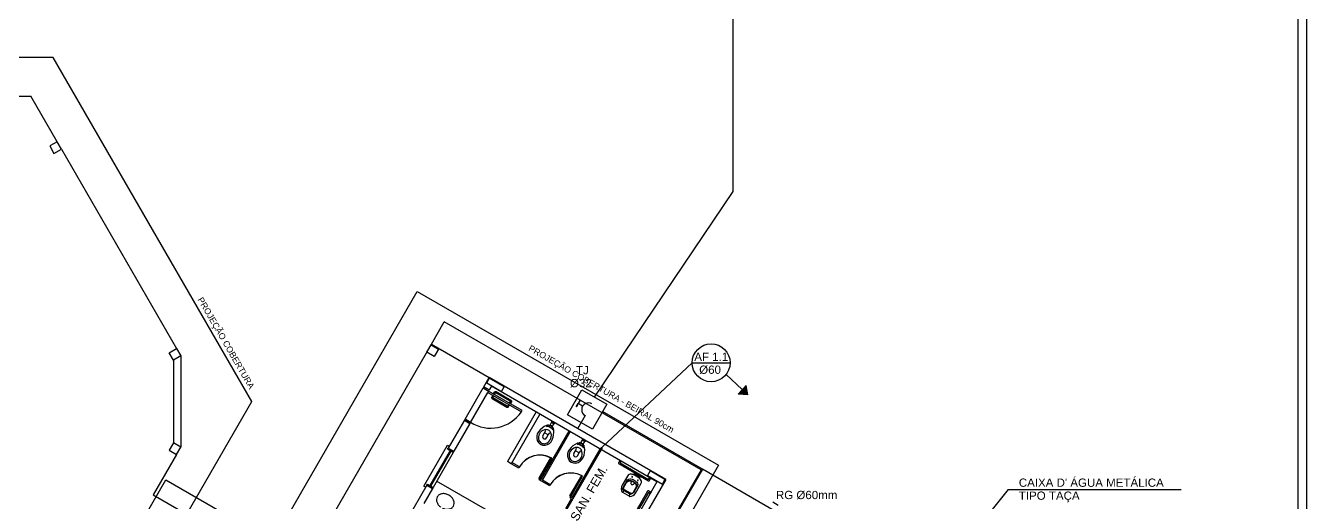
# Model space of a CAD drawing. Extents: x 354 to 566, y 99 to 173.
# Drawn here: x 452.73 to 482.55, y 132.71 to 143.82 of the extents above; entities that cross this region are included whole.
import ezdxf

# ---------------------------------------------------------------- set-up
doc = ezdxf.new("R2010")
doc.units = 0
doc.header["$MEASUREMENT"] = 0
doc.set_wipeout_variables(frame=1)
doc.linetypes.add('HIDDEN', pattern=[9.525, 6.35, -3.175])
doc.linetypes.add('TRACEJADO_G', pattern=[0.375, 0.25, -0.125])
for name, color, linetype in [('A-JANEL', 3, 'CONTINUOUS'), ('A-MURO', 2, 'CONTINUOUS'), ('A-PARED', 5, 'CONTINUOUS'), ('A-PAREDE', 5, 'CONTINUOUS'), ('A-PILAR', 6, 'CONTINUOUS'), ('A-PISOS-CTEL', 2, 'TRACEJADO_G'), ('A-PISOS-NIVEL', 1, 'CONTINUOUS'), ('A-PROJCOBERTURA', 7, 'HIDDEN'), ('A-WC', 1, 'CONTINUOUS'), ('A-WCCOZ', 7, 'CONTINUOUS'), ('ARQ-ALV-CORTE', 5, 'CONTINUOUS'), ('ARQ-ALV-VISTA2', 2, 'CONTINUOUS'), ('ARQ-BNC-VISTA', 1, 'CONTINUOUS'), ('ARQ-ESQ-CORTE', 3, 'CONTINUOUS'), ('ARQ-ESQ-VISTA1', 2, 'CONTINUOUS'), ('ARQ-ESQ-VISTA2', 1, 'CONTINUOUS'), ('ARQ-TXT-1_050', 2, 'CONTINUOUS'), ('ARQ-TXT-1_075', 2, 'CONTINUOUS'), ('DISTRIBUIÇÃO', 4, 'CONTINUOUS'), ('ESG-GERAL', 7, 'CONTINUOUS'), ('INST', 1, 'CONTINUOUS'), ('PAG', 1, 'CONTINUOUS'), ('TEXTO', 3, 'CONTINUOUS')]:
    doc.layers.add(name, color=color, linetype=linetype)
doc.styles.add('ESC-50-A20', font='arial.ttf', dxfattribs={"height": 0.1})

msp = doc.modelspace()

# ---------------------------------------------------------------- hatches: boundary and pattern name
at = {"layer": 'A-WCCOZ'}
h = msp.add_hatch(color=3, dxfattribs=at)
h.paths.add_polyline_path([(466.126, 133.949, 0.57735), (466.169, 133.974, 0.267949), (466.155, 133.999)])
h.paths.add_polyline_path([(466.155, 133.999, 0.57735), (466.111, 133.974, 0.267949), (466.126, 133.949)])
at = {"layer": 'INST'}
msp.add_hatch(color=2, dxfattribs=at).paths.add_polyline_path([(469.509, 135.437), (469.322, 135.235), (469.548, 135.216)])

# ---------------------------------------------------------------- linework, layer by layer
at = {"layer": 'A-JANEL', "color": 251}
msp.add_line((462.572, 133.976), (462.702, 133.901), dxfattribs=at)
at = {"layer": 'A-MURO', "color": 251}
for p, q in [((482.347, 159.08), (482.347, 109.08)), ((482.547, 159.08), (482.547, 109.08))]:
    msp.add_line(p, q, dxfattribs=at)
at = {"layer": 'A-PARED', "color": 251}
msp.add_lwpolyline([(462.344, 136.283), (462.244, 136.109), (462.071, 136.209), (462.171, 136.383)], close=True, dxfattribs=at)
at = {"layer": 'A-PAREDE', "color": 251}
for p, q in [((463.397, 135.405), (463.522, 135.622)), ((463.527, 135.33), (463.397, 135.405)), ((463.527, 135.33), (463.397, 135.405)), ((467.636, 133.248), (463.522, 135.622)), ((463.577, 135.417), (463.527, 135.33)), ((463.577, 135.417), (463.527, 135.33)), ((467.431, 133.193), (463.577, 135.417)), ((462.947, 134.625), (462.572, 133.976)), ((463.077, 134.55), (462.702, 133.901)), ((463.077, 134.55), (462.947, 134.625)), ((463.077, 134.55), (462.947, 134.625)), ((462.572, 133.976), (462.702, 133.901)), ((467.431, 133.193), (466.557, 131.677)), ((467.636, 133.248), (466.687, 131.602))]:
    msp.add_line(p, q, dxfattribs=at)
for points in [[(453.295, 141.013), (453.395, 140.839), (453.569, 140.939), (453.469, 141.113)], [(456.175, 136.025), (456.075, 136.198), (456.248, 136.298), (456.348, 136.125)], [(463.873, 135.401), (463.527, 135.601), (463.467, 135.497), (463.813, 135.297)], [(456.175, 134.098), (456.075, 133.925), (456.248, 133.825), (456.348, 133.998)]]:
    msp.add_lwpolyline(points, close=True, dxfattribs=at)
at = {"layer": 'A-PILAR', "color": 251}
for points in [[(456.175, 136.025), (456.075, 136.198), (456.248, 136.298), (456.348, 136.125)], [(456.175, 134.098), (456.075, 133.925), (456.248, 133.825), (456.348, 133.998)]]:
    msp.add_lwpolyline(points, close=True, dxfattribs=at)
at = {"layer": 'A-PISOS-CTEL', "color": 251, "linetype": 'TRACEJADO_G', "ltscale": 150}
msp.add_lwpolyline([(453.374, 143.076), (444.119, 143.076), (439.492, 135.061), (444.119, 127.046), (453.374, 127.046), (458.002, 135.061)], close=True, dxfattribs=at)
msp.add_lwpolyline([(457.155, 127.841), (453.95, 129.688), (455.997, 133.238), (459.202, 131.39), (457.155, 127.841)], dxfattribs=at)
at = {"layer": 'A-PISOS-NIVEL', "color": 251}
for p, q in [((451.627, 142.176), (452.855, 142.176)), ((453.469, 141.113), (452.855, 142.176)), ((453.569, 140.939), (456.248, 136.298)), ((462.179, 136.396), (462.479, 136.916)), ((468.456, 133.468), (462.479, 136.916)), ((459.044, 130.961), (462.179, 136.396)), ((462.179, 136.396), (463.522, 135.622)), ((456.175, 136.025), (456.175, 134.098)), ((456.348, 136.125), (456.348, 133.998)), ((456.248, 133.825), (455.706, 132.886)), ((468.456, 133.468), (465.633, 128.574)), ((455.706, 132.886), (459.044, 130.961))]:
    msp.add_line(p, q, dxfattribs=at)
at = {"layer": 'A-PROJCOBERTURA', "color": 251, "ltscale": 7.5}
msp.add_arc((457.99, 135.061), 0.01, 330, 30, dxfattribs=at)
at = {"layer": 'A-WC', "color": 251}
for p, q in [((465.333, 132.557), (466.132, 133.943)), ((464.214, 133.51), (464.037, 133.613)), ((464.229, 133.536), (464.052, 133.639)), ((464.229, 133.536), (464.214, 133.51)), ((465.307, 132.572), (465.44, 132.803))]:
    msp.add_line(p, q, dxfattribs=at)
msp.add_arc((464.705, 133.262), 0.55, 60.0228, 150.0228, dxfattribs=at)
at = {"layer": 'ARQ-ALV-CORTE', "color": 251}
msp.add_line((463.397, 135.405), (463.527, 135.33), dxfattribs=at)
at = {"layer": 'ARQ-ALV-VISTA2', "color": 251, "ltscale": 0.1}
for p, q in [((464.616, 134.817), (463.95, 133.663)), ((464.703, 134.767), (464.037, 133.613)), ((464.872, 134.501), (464.869, 134.503)), ((464.872, 134.501), (465.02, 134.416)), ((464.903, 134.483), (464.916, 134.507)), ((464.933, 134.497), (464.905, 134.513)), ((464.92, 134.473), (464.933, 134.497)), ((464.933, 134.497), (464.936, 134.501)), ((464.988, 134.471), (464.936, 134.501)), ((464.943, 134.513), (464.978, 134.574)), ((464.995, 134.483), (464.943, 134.513)), ((464.972, 134.443), (464.985, 134.467)), ((464.984, 134.605), (464.973, 134.585)), ((464.973, 134.582), (464.976, 134.581)), ((464.976, 134.581), (464.974, 134.578)), ((464.975, 134.575), (465.032, 134.542)), ((464.976, 134.581), (465.037, 134.546)), ((464.985, 134.467), (464.988, 134.471)), ((464.985, 134.467), (465.013, 134.451)), ((464.989, 134.434), (465.002, 134.457)), ((464.995, 134.483), (465.03, 134.544)), ((465.037, 134.546), (465.035, 134.543)), ((465.037, 134.546), (465.039, 134.544)), ((465.053, 134.565), (465.042, 134.545)), ((464.736, 133.244), (465.387, 134.372)), ((464.762, 133.229), (465.413, 134.357)), ((464.762, 133.229), (465.413, 134.357)), ((464.776, 134.261), (464.815, 134.329)), ((464.815, 134.329), (464.84, 134.387)), ((464.899, 134.281), (464.815, 134.329)), ((464.84, 134.387), (464.838, 134.389)), ((464.86, 134.213), (464.899, 134.281)), ((464.899, 134.281), (464.937, 134.331)), ((464.937, 134.331), (464.94, 134.331)), ((465.02, 134.416), (465.023, 134.414)), ((465.662, 134.099), (465.697, 134.159)), ((465.703, 134.19), (465.692, 134.17)), ((465.692, 134.168), (465.695, 134.166)), ((465.695, 134.166), (465.693, 134.163)), ((465.694, 134.161), (465.751, 134.128)), ((465.695, 134.166), (465.756, 134.131)), ((465.455, 132.829), (466.106, 133.958)), ((465.495, 133.847), (465.534, 133.915)), ((465.534, 133.915), (465.559, 133.972)), ((465.618, 133.866), (465.534, 133.915)), ((465.559, 133.972), (465.557, 133.975)), ((465.579, 133.798), (465.618, 133.866)), ((465.591, 134.086), (465.588, 134.088)), ((465.591, 134.086), (465.739, 134.001)), ((465.618, 133.866), (465.656, 133.916)), ((465.622, 134.069), (465.635, 134.092)), ((465.652, 134.082), (465.624, 134.098)), ((465.639, 134.059), (465.652, 134.082)), ((465.652, 134.082), (465.655, 134.086)), ((465.707, 134.057), (465.655, 134.086)), ((465.656, 133.916), (465.659, 133.916)), ((465.714, 134.069), (465.662, 134.098)), ((465.691, 134.029), (465.704, 134.052)), ((465.704, 134.052), (465.707, 134.056)), ((465.704, 134.052), (465.732, 134.036)), ((465.708, 134.019), (465.721, 134.042)), ((465.714, 134.069), (465.749, 134.129)), ((465.739, 134.001), (465.742, 133.999)), ((465.756, 134.131), (465.754, 134.128)), ((465.756, 134.131), (465.758, 134.13)), ((465.772, 134.15), (465.761, 134.13)), ((464.037, 133.613), (463.95, 133.663)), ((464.954, 133.753), (464.679, 133.277)), ((464.69, 133.236), (464.98, 133.738)), ((464.954, 133.753), (464.98, 133.738)), ((464.736, 133.244), (464.679, 133.277)), ((464.736, 133.244), (464.679, 133.277)), ((465.673, 133.338), (465.398, 132.862)), ((465.409, 132.821), (465.699, 133.323)), ((465.673, 133.338), (465.699, 133.323)), ((462.073, 133.11), (461.598, 132.287)), ((462.203, 133.035), (462.003, 132.688)), ((462.073, 133.11), (462.203, 133.035)), ((462.073, 133.11), (462.203, 133.035)), ((464.933, 133.096), (464.69, 133.236)), ((464.736, 133.244), (464.705, 133.262)), ((464.948, 133.122), (464.762, 133.229)), ((464.948, 133.122), (464.933, 133.096)), ((465.455, 132.829), (465.398, 132.862)), ((465.455, 132.829), (465.398, 132.862)), ((465.44, 132.803), (465.409, 132.821)), ((465.455, 132.829), (465.424, 132.847))]:
    msp.add_line(p, q, dxfattribs=at)
at = {"layer": 'ARQ-ALV-VISTA2', "color": 251}
for points in [[(463.512, 135.304), (463.527, 135.33), (463.397, 135.405), (463.382, 135.379)], [(464.274, 134.824), (464.291, 134.854), (463.512, 135.304), (463.494, 135.274)], [(463.077, 134.55), (463.092, 134.576), (462.962, 134.651), (462.947, 134.625)]]:
    msp.add_lwpolyline(points, close=True, dxfattribs=at)
at = {"layer": 'ARQ-ALV-VISTA2', "color": 251, "ltscale": 0.1}
for points in [[(466.608, 133.668, -0.414214), (466.595, 133.664), (466.56, 133.684, -0.414214), (466.556, 133.698), (466.608, 133.668)], [(467.301, 133.268, -0.414214), (467.288, 133.265), (467.253, 133.285, -0.414214), (467.249, 133.298), (467.301, 133.268)], [(462.437, 132.579, 0.059992), (462.5, 132.557, 0.087531), (462.577, 132.554, 0.105501), (462.647, 132.579, 0.123031), (462.691, 132.625, 0.123031), (462.709, 132.687, 0.105501), (462.696, 132.76, 0.087531), (462.655, 132.825, 0.07802), (462.588, 132.879, 0.07802), (462.508, 132.91, 0.087531), (462.431, 132.913, 0.105501), (462.361, 132.888, 0.123031), (462.317, 132.842, 0.123031), (462.299, 132.78, 0.105501), (462.312, 132.707, 0.087531), (462.353, 132.642, 0.059024), (462.402, 132.599, 0.07802)], [(467.266, 132.907, -0.414214), (467.263, 132.921), (467.283, 132.956, -0.414214), (467.296, 132.959), (467.266, 132.907)]]:
    msp.add_lwpolyline(points, format="xyb", dxfattribs=at)
msp.add_lwpolyline([(462.218, 133.061), (462.203, 133.035), (462.073, 133.11), (462.088, 133.136)], close=True, dxfattribs=at)
for centre in [(464.872, 134.48), (465.002, 134.405), (465.591, 134.065), (465.721, 133.991)]:
    msp.add_circle(centre, 0.00682, dxfattribs=at)
for centre, radius, start, end in [((465.055, 134.06), 0.484, 113.7805, 142.3423), ((464.864, 134.495), 0.00909, 60.0228, 119.0053), ((465.09, 134.077), 0.477, 113.8624, 117.241), ((464.901, 134.505), 0.00909, 60.0228, 113.8624), ((464.939, 134.507), 0.00697, 60.0228, 240.0228), ((464.974, 134.584), 0.002, 150.0228, 240.0228), ((464.976, 134.577), 0.002, 150.0228, 240.0228), ((464.991, 134.477), 0.00697, 240.0228, 60.0228), ((465.033, 134.544), 0.002, 240.0228, 330.0228), ((465.04, 134.546), 0.002, 240.0228, 330.0228), ((464.837, 134.229), 0.208, 142.3423, 200.9207), ((464.856, 134.221), 0.187, 92.7027, 185.7713), ((464.828, 134.218), 0.159, 185.7713, 198.6929), ((464.802, 134.21), 0.132, 198.6929, 240.0228), ((464.818, 134.237), 0.0486, 150.0228, 330.0228), ((464.801, 134.249), 0.208, 276.9109, 337.7033), ((464.852, 134.296), 0.112, 60.0228, 92.7027), ((464.786, 134.262), 0.187, 294.2742, 27.3429), ((464.852, 134.296), 0.112, 27.3429, 60.0228), ((464.546, 134.354), 0.484, 337.7033, 6.3682), ((465.009, 134.443), 0.00909, 6.1832, 60.0228), ((464.543, 134.392), 0.477, 2.8046, 6.1832), ((465.018, 134.406), 0.00909, 6.3586, 60.0228), ((465.693, 134.169), 0.002, 150.0228, 240.0228), ((465.695, 134.162), 0.002, 150.0228, 240.0228), ((464.805, 134.215), 0.174, 200.4995, 276.9109), ((464.802, 134.21), 0.132, 240.0228, 281.3527), ((464.797, 134.237), 0.159, 281.3527, 294.2742), ((465.556, 133.814), 0.208, 142.3423, 200.9207), ((465.575, 133.806), 0.187, 92.7027, 185.7713), ((465.774, 133.645), 0.484, 113.7805, 142.3423), ((465.571, 133.881), 0.112, 60.0228, 92.7027), ((465.583, 134.08), 0.00909, 60.0228, 119.0053), ((465.504, 133.847), 0.187, 294.2742, 27.3429), ((465.809, 133.662), 0.477, 113.8624, 117.241), ((465.62, 134.09), 0.00909, 60.0228, 113.8624), ((465.571, 133.881), 0.112, 27.3429, 60.0228), ((465.658, 134.092), 0.00697, 60.0228, 240.0228), ((465.71, 134.063), 0.00697, 240.0228, 60.0228), ((465.265, 133.939), 0.484, 337.7033, 6.3682), ((465.728, 134.028), 0.00909, 6.1832, 60.0228), ((465.262, 133.978), 0.477, 2.8046, 6.1832), ((465.737, 133.991), 0.00909, 6.3586, 60.0228), ((465.752, 134.129), 0.002, 240.0228, 330.0228), ((465.759, 134.131), 0.002, 240.0228, 330.0228), ((465.524, 133.8), 0.174, 200.4995, 276.9109), ((465.547, 133.804), 0.159, 185.7713, 198.6929), ((465.521, 133.795), 0.132, 198.6929, 240.0228), ((465.521, 133.795), 0.132, 240.0228, 281.3527), ((465.537, 133.822), 0.0486, 150.0228, 330.0228), ((465.52, 133.834), 0.208, 276.9109, 337.7033), ((465.516, 133.822), 0.159, 281.3527, 294.2742), ((465.424, 132.847), 0.55, 60.0228, 150.0228), ((465.424, 132.847), 0.55, 63.1496, 150.0228)]:
    msp.add_arc(centre, radius, start, end, dxfattribs=at)
at = {"layer": 'ARQ-BNC-VISTA', "color": 251}
for p, q in [((462.962, 134.651), (463.382, 135.379)), ((463.092, 134.576), (463.494, 135.274)), ((464.771, 131.784), (462.302, 133.208))]:
    msp.add_line(p, q, dxfattribs=at)
at = {"layer": 'ARQ-ESQ-CORTE', "color": 251}
for points in [[(463.627, 135.197), (463.607, 135.162), (463.627, 135.197), (463.609, 135.208), (463.584, 135.165, 0.414214), (463.593, 135.13), (463.939, 134.93, 0.414214), (463.973, 134.94), (463.998, 134.983), (463.98, 134.994), (463.96, 134.959, -0.414214), (463.946, 134.955), (463.611, 135.149, -0.414214), (463.607, 135.162)], [(463.645, 135.227), (463.665, 135.262), (463.645, 135.227), (463.626, 135.238), (463.651, 135.281, -0.414214), (463.685, 135.291), (464.032, 135.091, -0.414214), (464.041, 135.057), (464.016, 135.013), (463.997, 135.024), (464.017, 135.059, 0.414214), (464.013, 135.072), (463.678, 135.266, 0.414214), (463.665, 135.262)]]:
    msp.add_lwpolyline(points, format="xyb", dxfattribs=at)
at = {"layer": 'ARQ-ESQ-VISTA1', "color": 251}
for p, q in [((462.614, 133.917), (462.144, 133.103)), ((462.631, 133.907), (462.162, 133.093)), ((462.687, 133.875), (462.218, 133.061))]:
    msp.add_line(p, q, dxfattribs=at)
msp.add_lwpolyline([(462.048, 133.066), (462.004, 133.091), (462.554, 134.044), (462.597, 134.019)], dxfattribs=at)
msp.add_lwpolyline([(462.702, 133.901), (462.687, 133.875), (462.557, 133.95), (462.572, 133.976)], close=True, dxfattribs=at)
at = {"layer": 'ARQ-ESQ-VISTA2', "color": 251, "linetype": 'Continuous'}
msp.add_arc((463.556, 135.305), 0.864, 237.4855, 326.1818, dxfattribs=at)
at = {"layer": 'DISTRIBUIÇÃO', "linetype": 'Continuous'}
for p, q in [((469.197, 150.72), (469.197, 139.949)), ((469.197, 139.949), (465.971, 135.166)), ((466.129, 133.947), (458.384, 120.515)), ((471.779, 131.584), (468.488, 133.484))]:
    msp.add_line(p, q, dxfattribs=at)
at = {"layer": 'ESG-GERAL', "color": 2}
for p, q in [((466.147, 133.988), (468.248, 135.963)), ((468.248, 135.963), (469.134, 135.963))]:
    msp.add_line(p, q, dxfattribs=at)
msp.add_circle((468.691, 135.963), 0.443, dxfattribs=at)
at = {"layer": 'INST', "color": 2}
for p, q in [((469.039, 135.689), (469.417, 135.338)), ((469.509, 135.437), (469.322, 135.235)), ((469.548, 135.216), (469.509, 135.437)), ((469.548, 135.216), (469.322, 135.235))]:
    msp.add_line(p, q, dxfattribs=at)
at = {"layer": 'INST', "color": 4, "linetype": 'Continuous'}
for p, q in [((465.64, 135.092), (465.593, 135.014)), ((465.61, 135.041), (465.64, 135.092)), ((465.547, 134.935), (465.593, 135.014)), ((465.577, 134.986), (465.547, 134.935)), ((465.7, 134.95), (465.593, 135.014)), ((470.124, 132.722), (470.249, 132.65))]:
    msp.add_line(p, q, dxfattribs=at)
at = {"layer": 'INST', "color": 5, "linetype": 'Continuous'}
msp.add_line((465.756, 134.732), (465.579, 134.425), dxfattribs=at)
at = {"layer": 'INST', "color": 3, "linetype": 'Continuous', "flags": 128}
msp.add_lwpolyline([(465.345, 134.752), (465.681, 135.334), (466.262, 134.998), (465.927, 134.417)], close=True, dxfattribs=at)
at = {"layer": 'INST', "color": 5, "linetype": 'Continuous'}
msp.add_arc((465.837, 134.869), 0.159, 59.4456, 239.4456, dxfattribs=at)
at = {"layer": 'PAG', "color": 251}
msp.add_arc((464.705, 133.262), 0.55, 63.1496, 150.0228, dxfattribs=at)
at = {"layer": 'TEXTO', "color": 1}
for q in [(474.691, 131.871), (479.632, 133.014)]:
    msp.add_line((475.605, 133.014), q, dxfattribs=at)

# ---------------------------------------------------------------- texts
at = {"layer": 'ARQ-TXT-1_050', "color": 251, "insert": (464.58, 130.934), "char_height": 0.2048, "attachment_point": 1, "rotation": 60.0283, "style": 'ESC-50-A20'}
msp.add_mtext_dynamic_manual_height_columns('\\pi1.6423;SAN. FEM.      ', width=4.46064, gutter_width=1, heights=[0], dxfattribs=at)
at = {"layer": 'ARQ-TXT-1_075', "color": 251, "style": 'ESC-50-A20'}
msp.add_text('PROJEÇÃO COBERTURA', height=0.144, rotation=300, dxfattribs=at).set_placement((456.732, 137.437))
at = {"layer": 'ARQ-TXT-1_075', "style": 'ESC-50-A20'}
for s, p in [('AF 1.1', (468.299, 136.007)), ('TJ', (465.545, 135.694)), ('%%C60', (468.413, 135.706)), ('%%C32', (465.405, 135.393)), ("CAIXA D' ÁGUA METÁLICA", (475.853, 133.075)), ('RG %%C60mm', (470.199, 132.788)), ('TIPO TAÇA', (475.853, 132.772))]:
    msp.add_text(s, height=0.192, dxfattribs=at).set_placement(p)
at = {"layer": 'ARQ-TXT-1_075', "color": 251, "insert": (464.497, 136.383), "char_height": 0.144, "width": 4.35581, "attachment_point": 1, "rotation": 330.0228, "style": 'ESC-50-A20'}
msp.add_mtext('PROJEÇÃO COBERTURA - BEIRAL 90cm', dxfattribs=at)

# ---------------------------------------------------------------- next in the draw order: wipeouts: each hides what was drawn before it
at = {"color": 251, "ltscale": 0.1}
msp.add_wipeout([(466.708, 132.9), (466.627, 132.948), (466.623, 132.952), (466.62, 132.957), (466.618, 132.961), (466.615, 132.966), (466.613, 132.971), (466.609, 132.982), (466.605, 132.992), (466.604, 133), (466.602, 133.012), (466.601, 133.028), (466.601, 133.037), (466.601, 133.042), (466.601, 133.045), (466.601, 133.048), (466.603, 133.061), (466.605, 133.068), (466.606, 133.073), (466.609, 133.081), (466.611, 133.089), (466.612, 133.091), (466.615, 133.098), (466.62, 133.107), (466.621, 133.11), (466.746, 133.326), (466.753, 133.336), (466.756, 133.34), (466.762, 133.345), (466.768, 133.35), (466.773, 133.354), (466.776, 133.356), (466.779, 133.358), (466.782, 133.359), (466.784, 133.361), (466.789, 133.363), (466.793, 133.364), (466.802, 133.366), (466.811, 133.368), (466.816, 133.368), (466.827, 133.368), (466.837, 133.366), (466.848, 133.364), (466.859, 133.361), (466.866, 133.359), (466.866, 133.36), (466.867, 133.361), (466.871, 133.365), (466.873, 133.367), (466.875, 133.368), (466.879, 133.371), (466.881, 133.372), (466.883, 133.372), (466.884, 133.373), (466.885, 133.374), (466.89, 133.375), (466.891, 133.375), (466.892, 133.375), (466.894, 133.375), (466.894, 133.376), (466.895, 133.376), (466.896, 133.376), (466.896, 133.376), (466.897, 133.376), (466.898, 133.376), (466.899, 133.376), (466.9, 133.376), (466.902, 133.376), (466.904, 133.375), (466.907, 133.375), (466.91, 133.374), (466.913, 133.373), (466.917, 133.371), (466.918, 133.371), (467.01, 133.318), (467.01, 133.318), (467.01, 133.317), (467.011, 133.317), (467.012, 133.316), (467.013, 133.315), (467.015, 133.314), (467.016, 133.314), (467.017, 133.312), (467.019, 133.311), (467.02, 133.309), (467.022, 133.307), (467.023, 133.306), (467.024, 133.304), (467.026, 133.301), (467.026, 133.299), (467.027, 133.298), (467.028, 133.296), (467.028, 133.296), (467.028, 133.295), (467.029, 133.29), (467.029, 133.29), (467.029, 133.289), (467.03, 133.288), (467.03, 133.287), (467.03, 133.285), (467.03, 133.284), (467.03, 133.284), (467.03, 133.283), (467.03, 133.282), (467.03, 133.282), (467.03, 133.281), (467.03, 133.28), (467.03, 133.279), (467.03, 133.279), (467.03, 133.278), (467.029, 133.277), (467.029, 133.275), (467.029, 133.274), (467.029, 133.273), (467.027, 133.268), (467.026, 133.267), (467.026, 133.266), (467.027, 133.266), (467.031, 133.263), (467.035, 133.259), (467.038, 133.255), (467.049, 133.243), (467.054, 133.237), (467.057, 133.232), (467.059, 133.228), (467.062, 133.223), (467.063, 133.219), (467.064, 133.217), (467.065, 133.212), (467.067, 133.208), (467.068, 133.2), (467.068, 133.194), (467.069, 133.188), (467.068, 133.183), (467.068, 133.177), (467.067, 133.171), (467.065, 133.165), (467.064, 133.161), (467.062, 133.156), (467.062, 133.154), (467.061, 133.153), (467.061, 133.152), (467.059, 133.149), (467.058, 133.147), (467.058, 133.146), (467.058, 133.146), (466.933, 132.93), (466.928, 132.922), (466.925, 132.918), (466.923, 132.915), (466.921, 132.912), (466.919, 132.91), (466.917, 132.907), (466.915, 132.905), (466.914, 132.903), (466.913, 132.903), (466.912, 132.902), (466.911, 132.901), (466.902, 132.892), (466.899, 132.89), (466.896, 132.887), (466.894, 132.885), (466.893, 132.884), (466.891, 132.883), (466.889, 132.881), (466.886, 132.88), (466.885, 132.879), (466.881, 132.876), (466.876, 132.873), (466.868, 132.868), (466.865, 132.867), (466.855, 132.863), (466.847, 132.86), (466.839, 132.858), (466.823, 132.855), (466.814, 132.853), (466.805, 132.853), (466.795, 132.852), (466.791, 132.853), (466.79, 132.853)], dxfattribs=at).dxf.layer = 'ARQ-ALV-VISTA2'

# ---------------------------------------------------------------- next in the draw order: linework, layer by layer
at = {"layer": 'A-PAREDE', "color": 251}
msp.add_lwpolyline([(467.616, 133.243), (467.269, 133.443), (467.209, 133.339), (467.556, 133.139)], close=True, dxfattribs=at)
at = {"layer": 'A-PISOS-CTEL', "color": 251, "linetype": 'TRACEJADO_G', "ltscale": 150}
msp.add_lwpolyline([(453.08, 122.423), (461.849, 137.625), (468.865, 133.578), (460.097, 118.376)], close=True, dxfattribs=at)
at = {"layer": 'ARQ-ALV-VISTA2', "color": 251, "ltscale": 0.1}
for p, q in [((466.627, 132.948), (466.79, 132.853)), ((466.79, 132.853), (466.781, 132.858)), ((466.786, 132.867), (466.804, 132.898))]:
    msp.add_line(p, q, dxfattribs=at)
for points in [[(466.564, 133.682), (466.537, 133.634, 0.414214), (466.542, 133.614), (467.235, 133.214, 0.414214), (467.256, 133.219), (467.283, 133.267)], [(466.786, 132.867, 0.407906), (466.79, 132.853, 0.131537), (466.795, 132.852, 0.273863), (466.933, 132.93), (467.058, 133.146, 0.319419), (467.048, 133.245, 0.074713), (466.992, 133.293, 0.017899), (466.906, 133.343, 0.074713), (466.836, 133.367, 0.319419), (466.746, 133.326), (466.621, 133.11, 0.273863), (466.623, 132.951, 0.136488), (466.627, 132.948, 0.402244), (466.64, 132.951), (466.658, 132.982, 0.337727), (466.657, 132.989)], [(466.866, 133.36, -0.378909), (466.918, 133.371), (467.01, 133.318, -0.378909), (467.027, 133.267)], [(466.929, 133.364, 0.414214), (466.917, 133.361), (466.906, 133.342)], [(466.999, 133.324, -0.414214), (467.002, 133.312), (466.991, 133.293)], [(466.714, 133.178, -0.305538), (466.803, 133.222, -0.097448), (466.879, 133.196, -0.097448), (466.939, 133.144, -0.305538), (466.945, 133.045)], [(467.28, 132.951), (467.233, 132.979, 0.414214), (467.212, 132.973), (466.812, 132.28, 0.414214), (466.818, 132.26), (466.866, 132.232)], [(466.841, 133.207), (466.827, 133.182, 1), (466.893, 133.144)]]:
    msp.add_lwpolyline(points, format="xyb", dxfattribs=at)
for points in [[(466.59, 133.667), (466.57, 133.632), (467.237, 133.247), (467.257, 133.282)], [(466.907, 133.168), (466.892, 133.143)], [(467.265, 132.925), (467.231, 132.945), (466.846, 132.278), (466.881, 132.258)]]:
    msp.add_lwpolyline(points, dxfattribs=at)
for points in [[(466.854, 133.311, 1), (466.847, 133.297, 1)], [(466.976, 133.158, -0.295956), (466.978, 133.1, 0.008003), (466.892, 132.951, -0.219669), (466.823, 132.9, -0.1825), (466.803, 132.903), (466.663, 132.984, -0.1825), (466.65, 132.999, -0.21967), (466.66, 133.084, 0.008003), (466.746, 133.234, -0.295956), (466.797, 133.261, -0.109342), (466.898, 133.229, -0.109342)], [(466.907, 133.168, -0.042994), (466.931, 133.144, -0.312272), (466.938, 133.05, 0.00507), (466.884, 132.955, -0.107996), (466.858, 132.925, -0.297508), (466.817, 132.923), (466.673, 133.006, -0.297509), (466.655, 133.042, -0.107996), (466.667, 133.08, 0.00507), (466.722, 133.174, -0.312272), (466.807, 133.215, -0.091294), (466.876, 133.191, -0.048111)], [(466.99, 133.232, 1), (466.982, 133.219, 1)]]:
    msp.add_lwpolyline(points, format="xyb", close=True, dxfattribs=at)
msp.add_arc((466.809, 132.895), 0.00533, 75.3779, 150.0228, dxfattribs=at)
at = {"layer": 'DISTRIBUIÇÃO', "linetype": 'Continuous'}
for q in [(466.163, 134.826), (458.795, 116.694)]:
    msp.add_line((468.488, 133.484), q, dxfattribs=at)

doc.saveas('drawing.dxf')
